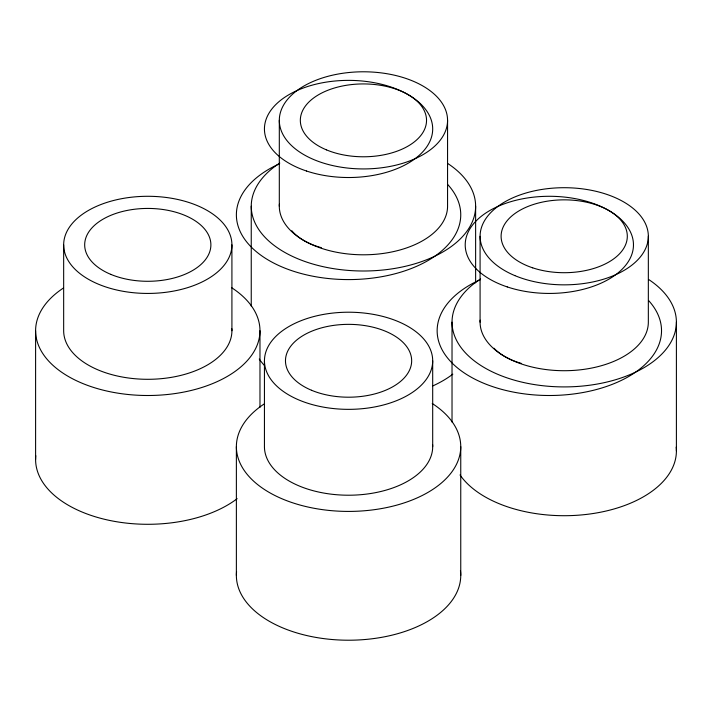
<?xml version="1.0" encoding="UTF-8"?>
<svg xmlns="http://www.w3.org/2000/svg" width="712" height="712" viewBox="0 0 712 712"><rect width="100%" height="100%" fill="white"/><g stroke="black" fill="none" stroke-linecap="round" stroke-linejoin="round"><path stroke-width="1.07" d="M676.4 322.144L676.4 450.936M648.338 236.277L648.338 322.144A84.132 48.576 0 0 1 562.471 370.703A84.132 48.576 0 0 1 480.155 320.133M480.084 236.277L480.084 322.144M475.625 206.222L475.625 282.833M460.753 446.647L460.753 575.438M452.022 322.144L452.022 422.074M447.563 120.355A84.132 48.576 0 0 1 321.37 162.425A84.132 48.576 0 0 1 321.37 78.293A84.132 48.576 0 0 1 447.563 120.355L447.563 206.222A84.132 48.576 0 0 1 361.696 254.789A84.132 48.576 0 0 1 279.38 204.21M432.691 360.779A84.132 48.576 0 0 1 306.498 402.841A84.132 48.576 0 0 1 306.498 318.718A84.132 48.576 0 0 1 432.691 360.779L432.691 446.647M279.309 120.355L279.309 206.222M264.437 360.779L264.437 446.647A84.132 48.576 0 0 0 350.304 495.205A84.132 48.576 0 0 0 432.62 444.635M259.978 330.724L259.978 407.344M251.247 206.222L251.247 306.151M236.375 446.647L236.375 575.438M231.916 244.866A84.132 48.576 0 0 1 105.723 286.927A84.132 48.576 0 0 1 105.723 202.795A84.132 48.576 0 0 1 231.916 244.866L231.916 330.724M63.662 244.866L63.662 330.724A84.132 48.576 0 0 0 149.529 379.291A84.132 48.576 0 0 0 231.845 328.722M35.6 330.724L35.6 459.525M648.561 300.5A112.184 64.774 0 0 1 607.469 386.127A112.184 64.774 0 0 1 456.988 367.508A112.184 64.774 0 0 1 480.288 279.674M521.095 363.307A63.101 36.428 0 0 1 493.959 348.186M648.712 279.531A112.184 64.774 0 0 1 641.432 369.127A112.184 64.774 0 0 1 486.082 368.62A112.184 64.774 0 0 1 480.547 278.988M676.204 447.109A112.184 64.774 0 0 1 588.637 514.153A112.184 64.774 0 0 1 460.023 474.957M432.228 403.49A112.184 64.774 0 0 1 426.693 493.122A112.184 64.774 0 0 1 271.343 493.63A112.184 64.774 0 0 1 264.063 404.033M460.442 570.659A112.184 64.774 0 0 1 349.396 640.213A112.184 64.774 0 0 1 236.571 571.611M231.453 287.577A112.184 64.774 0 0 1 225.918 377.209A112.184 64.774 0 0 1 70.568 377.716A112.184 64.774 0 0 1 63.288 288.12M237.176 498.667A112.184 64.774 0 0 1 108.891 520.276A112.184 64.774 0 0 1 35.796 455.698M321.334 247.669A63.101 36.428 0 0 1 318.326 246.779M317.338 246.468A63.101 36.428 0 0 1 291.804 230.724M447.937 163.618A112.184 64.774 0 0 1 440.657 253.214A112.184 64.774 0 0 1 285.307 252.707A112.184 64.774 0 0 1 279.772 163.075M452.823 374.165A112.184 64.774 0 0 1 432.611 386.011M264.588 365.657A112.184 64.774 0 0 1 259.239 359.035M447.786 184.586A112.184 64.774 0 0 1 406.694 270.213A112.184 64.774 0 0 1 256.213 251.585A112.184 64.774 0 0 1 279.513 163.76M507.273 286.927A84.132 48.576 0 0 0 633.466 244.866A84.132 48.576 0 0 0 507.273 202.795A84.132 48.576 0 0 0 507.273 286.927M532.665 267.828A63.101 36.428 0 0 0 627.308 236.277A63.101 36.428 0 0 0 532.665 204.727A63.101 36.428 0 0 0 532.665 267.828M514.847 275.606A84.132 48.576 0 0 0 647.893 241.288A84.132 48.576 0 0 0 529.897 191.929A84.132 48.576 0 0 0 514.847 275.606M311.545 390.274A63.101 36.428 0 0 0 411.322 364.544A63.101 36.428 0 0 0 322.83 327.52A63.101 36.428 0 0 0 311.545 390.274M110.761 274.36A63.101 36.428 0 0 0 210.547 248.622A63.101 36.428 0 0 0 122.055 211.597A63.101 36.428 0 0 0 110.761 274.36M326.416 149.858A63.101 36.428 0 0 0 426.194 124.119A63.101 36.428 0 0 0 337.702 87.095A63.101 36.428 0 0 0 326.416 149.858M306.498 171.014A84.132 48.576 0 0 0 432.691 128.943A84.132 48.576 0 0 0 306.498 86.882A84.132 48.576 0 0 0 306.498 171.014"/></g></svg>
